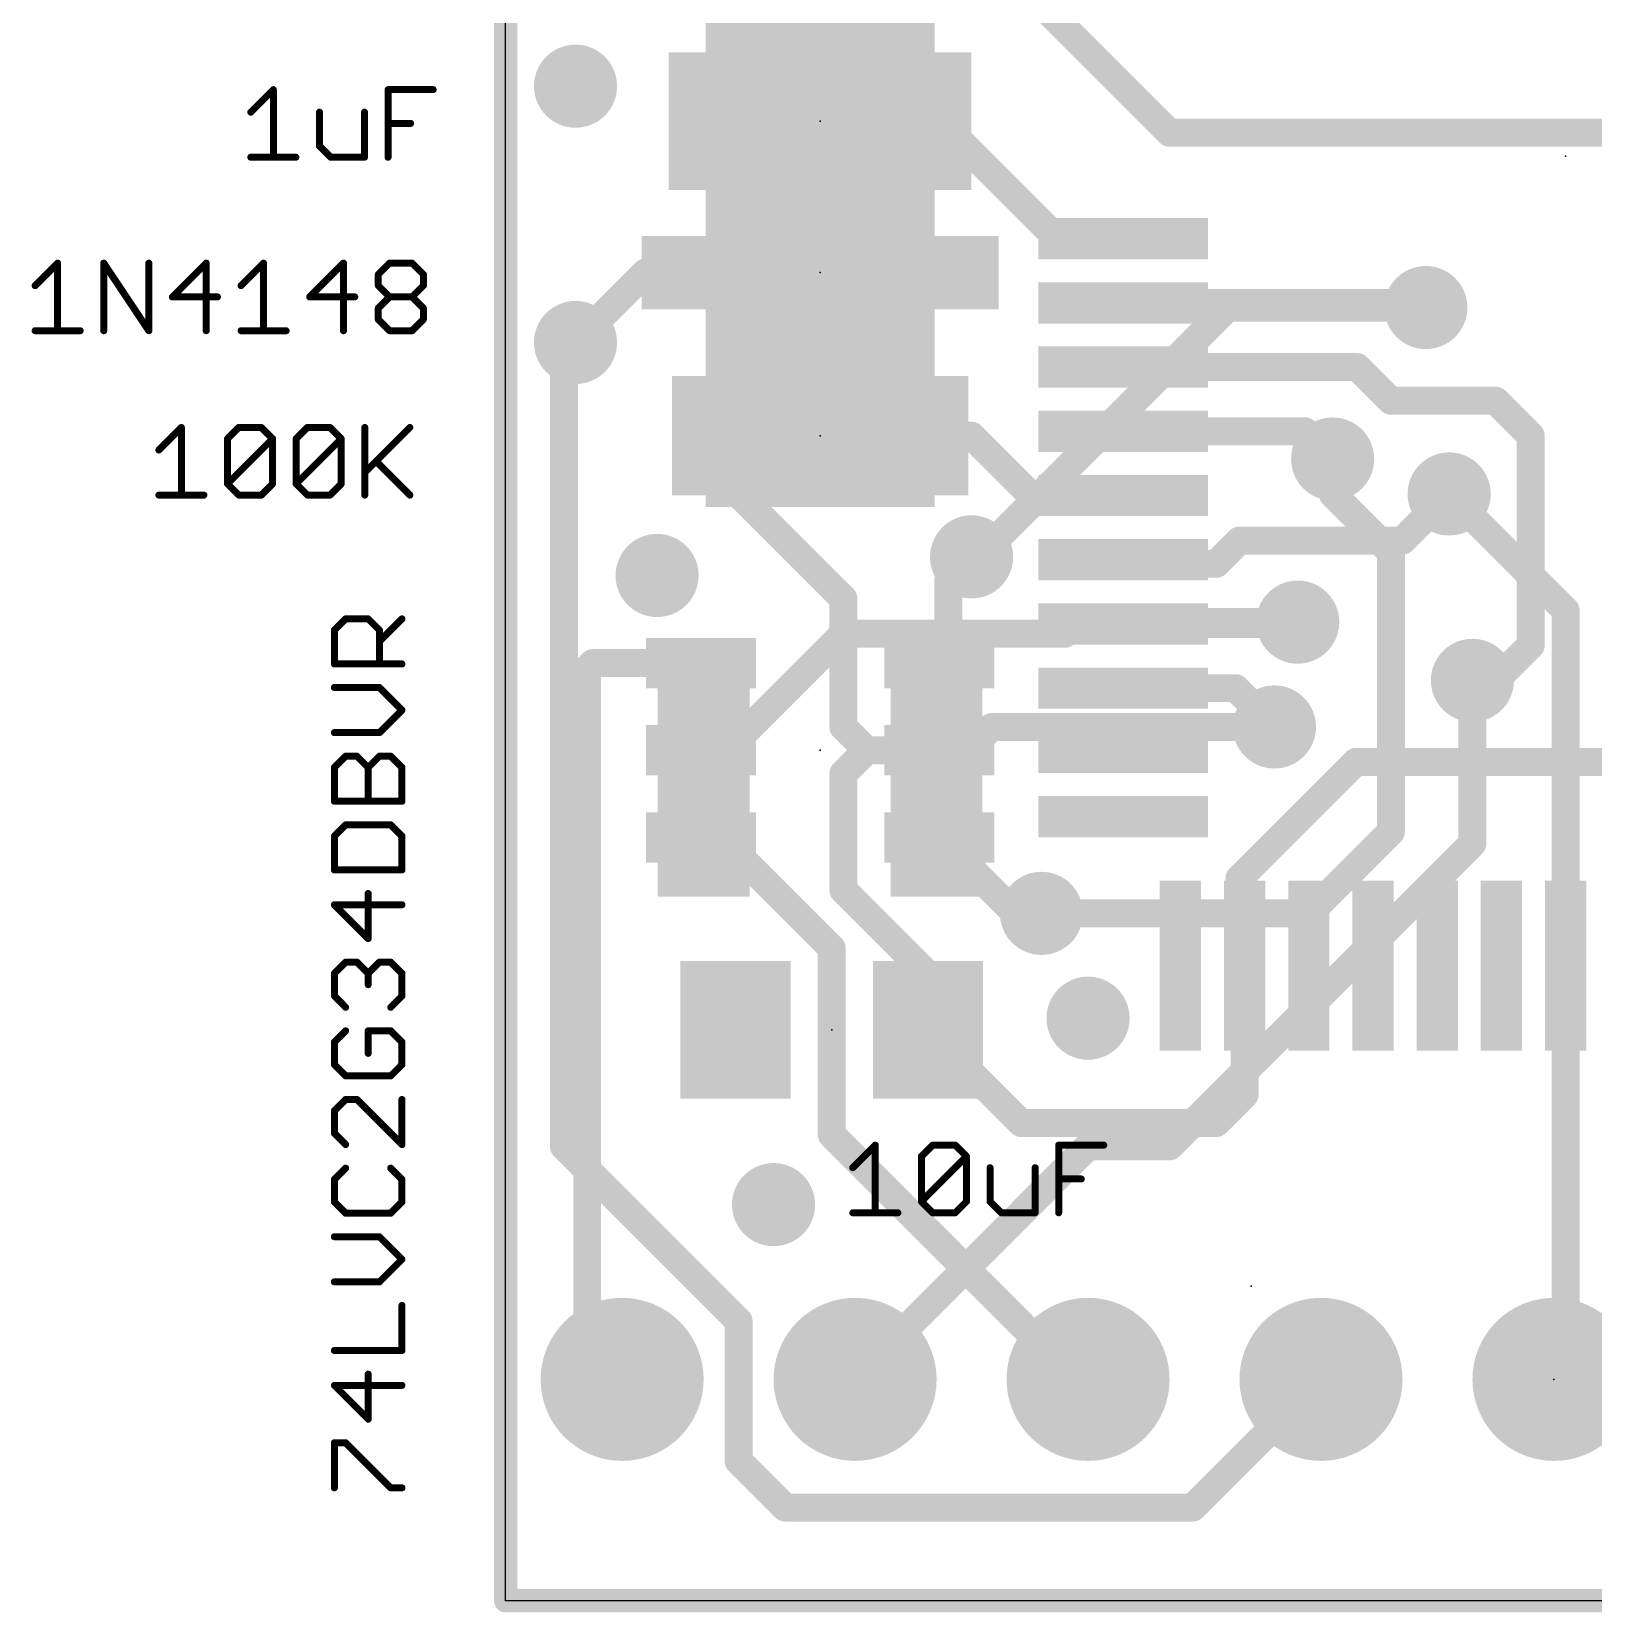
# Model space of a CAD drawing. Extents: x -5.2 to 30.9, y -0.1 to 28.6.
# Drawn here: x -5.17 to 11.86, y -0.13 to 17.1 of the extents above; entities that cross this region are included whole.
import ezdxf

# ---------------------------------------------------------------- set-up
doc = ezdxf.new("R2010")
doc.units = 0
for name, color, linetype in [('1', 12, 'CONTINUOUS'), ('16', 132, 'CONTINUOUS'), ('17', 110, 'CONTINUOUS'), ('18', 110, 'CONTINUOUS'), ('20', 53, 'CONTINUOUS'), ('23', 53, 'CONTINUOUS'), ('27', 253, 'CONTINUOUS')]:
    doc.layers.add(name, color=color, linetype=linetype)

# ---------------------------------------------------------------- blocks, each defined once
blk = doc.blocks.new('RECT')
blk.add_solid([(-0.5, -0.5), (0.5, -0.5), (-0.5, 0.5), (0.5, 0.5)])
blk = doc.blocks.new('ROUNDP')
at = {"const_width": 0.5}
blk.add_lwpolyline([(0, -0.25, 1), (0, 0.25, 1), (0, -0.25)], format="xyb", dxfattribs=at)
blk = doc.blocks.new('ROUNDV')
at = {"const_width": 0.5}
blk.add_lwpolyline([(0, -0.25, 1), (0, 0.25, 1), (0, -0.25)], format="xyb", dxfattribs=at)

msp = doc.modelspace()

# ---------------------------------------------------------------- linework, layer by layer
at = {"layer": '1'}
for points, const_width in [([(0, 0), (0, 20.32)], 0.254), ([(7.239, 16.002), (5.842, 17.399)], 0.3048), ([(3.429, 15.079), (4.479, 16.129)], 0.3048), ([(4.479, 16.129), (4.733, 16.129)], 0.3048), ([(4.733, 16.129), (6.014, 14.848)], 0.3048), ([(12.954, 16.002), (7.239, 16.002)], 0.3048), ([(3.429, 13.716), (3.429, 15.079)], 0.3048), ([(6.014, 14.848), (6.732, 14.848)], 0.3048), ([(0.762, 13.716), (1.524, 14.478)], 0.3048), ([(1.524, 14.478), (2.159, 14.478)], 0.3048), ([(4.699, 14.478), (4.445, 14.224)], 0.3048), ([(4.445, 14.224), (4.445, 12.7)], 0.3048), ([(9.855, 14.148), (6.732, 14.148)], 0.3048), ([(9.855, 14.148), (9.906, 14.097)], 0.3048), ([(9.906, 14.097), (10.033, 14.097)], 0.3048), ([(2.413, 12.7), (3.429, 13.716)], 0.3048), ([(6.732, 13.448), (9.285, 13.448)], 0.3048), ([(9.285, 13.448), (9.652, 13.081)], 0.3048), ([(9.652, 13.081), (10.795, 13.081)], 0.3048), ([(10.795, 13.081), (11.176, 12.7)], 0.3048), ([(2.413, 12.7), (2.413, 12.192)], 0.3048), ([(4.445, 12.7), (5.08, 12.7)], 0.3048), ([(5.08, 12.7), (5.715, 12.065)], 0.3048), ([(6.732, 12.748), (8.715, 12.748)], 0.3048), ([(8.715, 12.748), (9.017, 12.446)], 0.3048), ([(11.176, 12.7), (11.176, 10.414)], 0.3048), ([(2.413, 12.192), (3.683, 10.922)], 0.3048), ([(5.715, 12.065), (6.715, 12.065)], 0.3048), ([(6.715, 12.065), (6.732, 12.048)], 0.3048), ([(9.779, 11.557), (10.287, 12.065)], 0.3048), ([(10.287, 12.065), (10.541, 12.065)], 0.3048), ([(7.747, 11.303), (8.001, 11.557)], 0.3048), ([(8.001, 11.557), (9.779, 11.557)], 0.3048), ([(4.826, 11.1252), (5.08, 11.3792)], 0.3048), ([(6.777, 11.303), (6.732, 11.348)], 0.3048), ([(6.777, 11.303), (7.747, 11.303)], 0.3048), ([(4.826, 10.318), (4.826, 11.1252)], 0.3048), ([(3.683, 10.922), (3.683, 9.525)], 0.3048), ([(6.732, 10.648), (8.529, 10.648)], 0.3048), ([(8.529, 10.648), (8.549, 10.668)], 0.3048), ([(8.549, 10.668), (8.636, 10.668)], 0.3048), ([(11.176, 10.414), (10.795, 10.033)], 0.3048), ([(0.889, 10.16), (0.95, 10.221)], 0.3048), ([(0.95, 10.221), (2.129, 10.221)], 0.3048), ([(4.729, 10.221), (4.826, 10.318)], 0.3048), ([(0.889, 2.794), (0.889, 10.16)], 0.3048), ([(10.795, 10.033), (10.541, 10.033)], 0.3048), ([(7.959, 9.948), (6.732, 9.948)], 0.3048), ([(8.382, 9.525), (7.959, 9.948)], 0.3048), ([(3.683, 9.525), (3.937, 9.271)], 0.3048), ([(3.683, 9.017), (3.937, 9.271)], 0.3048), ([(3.937, 9.271), (4.729, 9.271)], 0.3048), ([(3.683, 7.747), (3.683, 9.017)], 0.3048), ([(9.271, 9.144), (8.001, 7.874)], 0.3048), ([(12.7, 9.144), (9.271, 9.144)], 0.3048), ([(2.129, 8.321), (2.347, 8.321)], 0.3048), ([(2.347, 8.321), (3.556, 7.112)], 0.3048), ([(5.557, 7.493), (4.729, 8.321)], 0.3048), ([(8.001, 7.874), (8.001, 6.979)], 0.3048), ([(3.683, 7.747), (4.606, 6.824)], 0.3048), ([(5.842, 7.493), (5.557, 7.493)], 0.3048), ([(3.556, 7.112), (3.556, 5.08)], 0.3048), ([(8.001, 6.979), (8.057, 6.923)], 0.3048), ([(8.057, 5.517), (8.057, 6.923)], 0.3048), ([(4.606, 6.824), (4.606, 6.223)], 0.3048), ([(5.622, 5.207), (4.606, 6.223)], 0.3048), ([(7.747, 5.207), (8.057, 5.517)], 0.3048), ([(5.622, 5.207), (7.747, 5.207)], 0.3048), ([(3.556, 5.08), (6.223, 2.413)], 0.3048), ([(1.27, 2.413), (0.889, 2.794)], 0.3048), ([(6.223, 2.413), (6.35, 2.413)], 0.3048), ([(22.86, 0), (0, 0)], 0.254)]:
    msp.add_lwpolyline(points, dxfattribs=dict(at, const_width=const_width))
for points, const_width in [([(4.479, 16.2052, 1), (4.479, 16.0528)], 0.1524), ([(4.5329, 16.0751, 1), (4.4251, 16.1829)], 0.1524), ([(4.7869, 16.1829, 1), (4.6791, 16.0751)], 0.1524), ([(4.733, 16.0528, 1), (4.733, 16.2052)], 0.1524), ([(7.239, 16.0782, 1), (7.239, 15.9258)], 0.1524), ([(7.1851, 15.9481, 1), (7.2929, 16.0559)], 0.1524), ([(3.5052, 15.079, 1), (3.3528, 15.079)], 0.1524), ([(3.3751, 15.1329, 1), (3.4829, 15.0251)], 0.1524), ([(6.014, 14.9242, 1), (6.014, 14.7718)], 0.1524), ([(6.732, 14.7718, 1), (6.732, 14.9242)], 0.1524), ([(5.9601, 14.7941, 1), (6.0679, 14.9019)], 0.1524), ([(1.524, 14.5542, 1), (1.524, 14.4018)], 0.1524), ([(1.5779, 14.4241, 1), (1.4701, 14.5319)], 0.1524), ([(2.159, 14.4018, 1), (2.159, 14.5542)], 0.1524), ([(4.7529, 14.4241, 1), (4.6451, 14.5319)], 0.1524), ([(4.5212, 14.224, 1), (4.3688, 14.224)], 0.1524), ([(4.3911, 14.2779, 1), (4.4989, 14.1701)], 0.1524), ([(6.732, 14.2242, 1), (6.732, 14.0718)], 0.1524), ([(9.9089, 14.2019, 1), (9.8011, 14.0941)], 0.1524), ([(9.906, 14.1732, 1), (9.906, 14.0208)], 0.1524), ([(9.8521, 14.0431, 1), (9.9599, 14.1509)], 0.1524), ([(9.855, 14.0718, 1), (9.855, 14.2242)], 0.1524), ([(10.033, 14.0208, 1), (10.033, 14.1732)], 0.1524), ([(0.7081, 13.7699, 1), (0.8159, 13.6621)], 0.1524), ([(3.3528, 13.716, 1), (3.5052, 13.716)], 0.1524), ([(3.4829, 13.6621, 1), (3.3751, 13.7699)], 0.1524), ([(6.732, 13.5242, 1), (6.732, 13.3718)], 0.1524), ([(9.3389, 13.5019, 1), (9.2311, 13.3941)], 0.1524), ([(9.285, 13.3718, 1), (9.285, 13.5242)], 0.1524), ([(9.652, 13.1572, 1), (9.652, 13.0048)], 0.1524), ([(9.5981, 13.0271, 1), (9.7059, 13.1349)], 0.1524), ([(10.8489, 13.1349, 1), (10.7411, 13.0271)], 0.1524), ([(10.795, 13.0048, 1), (10.795, 13.1572)], 0.1524), ([(2.4892, 12.7, 1), (2.3368, 12.7)], 0.1524), ([(2.3591, 12.7539, 1), (2.4669, 12.6461)], 0.1524), ([(4.445, 12.7762, 1), (4.445, 12.6238)], 0.1524), ([(4.3688, 12.7, 1), (4.5212, 12.7)], 0.1524), ([(5.1339, 12.7539, 1), (5.0261, 12.6461)], 0.1524), ([(5.08, 12.6238, 1), (5.08, 12.7762)], 0.1524), ([(6.732, 12.8242, 1), (6.732, 12.6718)], 0.1524), ([(8.7689, 12.8019, 1), (8.6611, 12.6941)], 0.1524), ([(8.715, 12.6718, 1), (8.715, 12.8242)], 0.1524), ([(11.2522, 12.7, 1), (11.0998, 12.7)], 0.1524), ([(11.1221, 12.6461, 1), (11.2299, 12.7539)], 0.1524), ([(8.9631, 12.3921, 1), (9.0709, 12.4999)], 0.1524), ([(2.4669, 12.2459, 1), (2.3591, 12.1381)], 0.1524), ([(2.3368, 12.192, 1), (2.4892, 12.192)], 0.1524), ([(5.715, 12.1412, 1), (5.715, 11.9888)], 0.1524), ([(5.6611, 12.0111, 1), (5.7689, 12.1189)], 0.1524), ([(6.7689, 12.1189, 1), (6.6611, 12.0111)], 0.1524), ([(6.6781, 11.9941, 1), (6.7859, 12.1019)], 0.1524), ([(6.715, 11.9888, 1), (6.715, 12.1412)], 0.1524), ([(10.287, 12.1412, 1), (10.287, 11.9888)], 0.1524), ([(10.3409, 12.0111, 1), (10.2331, 12.1189)], 0.1524), ([(10.541, 11.9888, 1), (10.541, 12.1412)], 0.1524), ([(8.001, 11.6332, 1), (8.001, 11.4808)], 0.1524), ([(8.0549, 11.5031, 1), (7.9471, 11.6109)], 0.1524), ([(9.7251, 11.6109, 1), (9.8329, 11.5031)], 0.1524), ([(9.779, 11.4808, 1), (9.779, 11.6332)], 0.1524), ([(5.1339, 11.3253, 1), (5.0261, 11.4331)], 0.1524), ([(6.7859, 11.4019, 1), (6.6781, 11.2941)], 0.1524), ([(6.777, 11.3792, 1), (6.777, 11.2268)], 0.1524), ([(6.7231, 11.2491, 1), (6.8309, 11.3569)], 0.1524), ([(7.6931, 11.3569, 1), (7.8009, 11.2491)], 0.1524), ([(7.747, 11.2268, 1), (7.747, 11.3792)], 0.1524), ([(4.9022, 11.1252, 1), (4.7498, 11.1252)], 0.1524), ([(4.7721, 11.1791, 1), (4.8799, 11.0713)], 0.1524), ([(3.7592, 10.922, 1), (3.6068, 10.922)], 0.1524), ([(3.6291, 10.8681, 1), (3.7369, 10.9759)], 0.1524), ([(6.732, 10.7242, 1), (6.732, 10.5718)], 0.1524), ([(8.4751, 10.7019, 1), (8.5829, 10.5941)], 0.1524), ([(8.549, 10.7442, 1), (8.549, 10.5918)], 0.1524), ([(8.6029, 10.6141, 1), (8.4951, 10.7219)], 0.1524), ([(8.529, 10.5718, 1), (8.529, 10.7242)], 0.1524), ([(8.636, 10.5918, 1), (8.636, 10.7442)], 0.1524), ([(11.2299, 10.3601, 1), (11.1221, 10.4679)], 0.1524), ([(0.95, 10.2972, 1), (0.95, 10.1448)], 0.1524), ([(1.0039, 10.1671, 1), (0.8961, 10.2749)], 0.1524), ([(2.129, 10.1448, 1), (2.129, 10.2972)], 0.1524), ([(4.6751, 10.2749, 1), (4.7829, 10.1671)], 0.1524), ([(4.7498, 10.318, 1), (4.9022, 10.318)], 0.1524), ([(4.8799, 10.2641, 1), (4.7721, 10.3719)], 0.1524), ([(11.0998, 10.414, 1), (11.2522, 10.414)], 0.1524), ([(0.9652, 10.16, 1), (0.8128, 10.16)], 0.1524), ([(0.8351, 10.2139, 1), (0.9429, 10.1061)], 0.1524), ([(10.541, 10.1092, 1), (10.541, 9.9568)], 0.1524), ([(10.795, 9.9568, 1), (10.795, 10.1092)], 0.1524), ([(6.732, 10.0242, 1), (6.732, 9.8718)], 0.1524), ([(8.0129, 10.0019, 1), (7.9051, 9.8941)], 0.1524), ([(7.959, 9.8718, 1), (7.959, 10.0242)], 0.1524), ([(10.7411, 10.0869, 1), (10.8489, 9.9791)], 0.1524), ([(3.7369, 9.5789, 1), (3.6291, 9.4711)], 0.1524), ([(8.3281, 9.4711, 1), (8.4359, 9.5789)], 0.1524), ([(3.6068, 9.525, 1), (3.7592, 9.525)], 0.1524), ([(3.937, 9.3472, 1), (3.937, 9.1948)], 0.1524), ([(3.9909, 9.2171, 1), (3.8831, 9.3249)], 0.1524), ([(3.8831, 9.2171, 1), (3.9909, 9.3249)], 0.1524), ([(4.729, 9.1948, 1), (4.729, 9.3472)], 0.1524), ([(3.7592, 9.017, 1), (3.6068, 9.017)], 0.1524), ([(3.6291, 9.0709, 1), (3.7369, 8.9631)], 0.1524), ([(9.271, 9.2202, 1), (9.271, 9.0678)], 0.1524), ([(9.3249, 9.0901, 1), (9.2171, 9.1979)], 0.1524), ([(2.129, 8.3972, 1), (2.129, 8.2448)], 0.1524), ([(2.4009, 8.3749, 1), (2.2931, 8.2671)], 0.1524), ([(2.347, 8.2448, 1), (2.347, 8.3972)], 0.1524), ([(4.7829, 8.3749, 1), (4.6751, 8.2671)], 0.1524), ([(8.0772, 7.874, 1), (7.9248, 7.874)], 0.1524), ([(7.9471, 7.9279, 1), (8.0549, 7.8201)], 0.1524), ([(3.7369, 7.8009, 1), (3.6291, 7.6931)], 0.1524), ([(3.6068, 7.747, 1), (3.7592, 7.747)], 0.1524), ([(5.557, 7.5692, 1), (5.557, 7.4168)], 0.1524), ([(5.5031, 7.4391, 1), (5.6109, 7.5469)], 0.1524), ([(5.842, 7.4168, 1), (5.842, 7.5692)], 0.1524), ([(3.6322, 7.112, 1), (3.4798, 7.112)], 0.1524), ([(3.5021, 7.0581, 1), (3.6099, 7.1659)], 0.1524), ([(8.0549, 7.0329, 1), (7.9471, 6.9251)], 0.1524), ([(8.1332, 6.923, 1), (7.9808, 6.923)], 0.1524), ([(4.6822, 6.824, 1), (4.5298, 6.824)], 0.1524), ([(4.5521, 6.7701, 1), (4.6599, 6.8779)], 0.1524), ([(7.9248, 6.979, 1), (8.0772, 6.979)], 0.1524), ([(8.0031, 6.8691, 1), (8.1109, 6.9769)], 0.1524), ([(4.6599, 6.2769, 1), (4.5521, 6.1691)], 0.1524), ([(4.5298, 6.223, 1), (4.6822, 6.223)], 0.1524), ([(7.9808, 5.517, 1), (8.1332, 5.517)], 0.1524), ([(8.1109, 5.4631, 1), (8.0031, 5.5709)], 0.1524), ([(5.622, 5.2832, 1), (5.622, 5.1308)], 0.1524), ([(7.747, 5.1308, 1), (7.747, 5.2832)], 0.1524), ([(3.6099, 5.1339, 1), (3.5021, 5.0261)], 0.1524), ([(5.5681, 5.1531, 1), (5.6759, 5.2609)], 0.1524), ([(7.6931, 5.2609, 1), (7.8009, 5.1531)], 0.1524), ([(3.4798, 5.08, 1), (3.6322, 5.08)], 0.1524), ([(0.9429, 2.8479, 1), (0.8351, 2.7401)], 0.1524), ([(0.8128, 2.794, 1), (0.9652, 2.794)], 0.1524), ([(1.2161, 2.3591, 1), (1.3239, 2.4669)], 0.1524), ([(6.223, 2.4892, 1), (6.223, 2.3368)], 0.1524), ([(6.1691, 2.3591, 1), (6.2769, 2.4669)], 0.1524), ([(6.35, 2.3368, 1), (6.35, 2.4892)], 0.1524), ([(0, 0.0635, 1), (0, -0.0635)], 0.127), ([(-0.0635, 0, 1), (0.0635, 0)], 0.127)]:
    msp.add_lwpolyline(points, format="xyb", dxfattribs=dict(at, const_width=const_width))
at = {"layer": '16'}
for points, const_width in [([(0, 0), (0, 20.32)], 0.254), ([(7.874, 14.097), (5.1562, 11.3792)], 0.3048), ([(7.874, 14.097), (10.033, 14.097)], 0.3048), ([(0.635, 13.589), (0.762, 13.716)], 0.3048), ([(0.635, 4.953), (0.635, 13.589)], 0.3048), ([(9.017, 12.446), (9.017, 12.065)], 0.3048), ([(9.017, 12.065), (9.652, 11.43)], 0.3048), ([(11.557, 10.795), (10.287, 12.065)], 0.3048), ([(9.652, 11.43), (9.652, 8.382)], 0.3048), ([(5.1562, 11.3792), (5.08, 11.3792)], 0.3048), ([(11.557, 10.795), (11.557, 2.413)], 0.3048), ([(3.683, 10.541), (2.159, 9.017)], 0.3048), ([(6.096, 10.541), (3.683, 10.541)], 0.3048), ([(6.223, 10.668), (6.096, 10.541)], 0.3048), ([(8.636, 10.668), (6.223, 10.668)], 0.3048), ([(10.541, 10.033), (10.541, 8.255)], 0.3048), ([(5.3, 9.525), (4.699, 8.924)], 0.3048), ([(5.3, 9.525), (8.382, 9.525)], 0.3048), ([(2.159, 9.017), (2.159, 8.924)], 0.3048), ([(9.652, 8.382), (8.763, 7.493)], 0.3048), ([(7.239, 4.953), (10.541, 8.255)], 0.3048), ([(8.763, 7.493), (5.842, 7.493)], 0.3048), ([(0.635, 4.953), (2.54, 3.048)], 0.3048), ([(6.35, 4.953), (3.81, 2.413)], 0.3048), ([(7.239, 4.953), (6.35, 4.953)], 0.3048), ([(2.54, 3.048), (2.54, 1.524)], 0.3048), ([(7.493, 1.016), (8.89, 2.413)], 0.3048), ([(11.557, 2.413), (11.43, 2.413)], 0.3048), ([(2.54, 1.524), (3.048, 1.016)], 0.3048), ([(3.048, 1.016), (7.493, 1.016)], 0.3048), ([(22.86, 0), (0, 0)], 0.254)]:
    msp.add_lwpolyline(points, dxfattribs=dict(at, const_width=const_width))
for points, const_width in [([(7.874, 14.1732, 1), (7.874, 14.0208)], 0.1524), ([(7.9279, 14.0431, 1), (7.8201, 14.1509)], 0.1524), ([(10.033, 14.0208, 1), (10.033, 14.1732)], 0.1524), ([(0.8159, 13.6621, 1), (0.7081, 13.7699)], 0.1524), ([(0.7112, 13.589, 1), (0.5588, 13.589)], 0.1524), ([(0.5811, 13.6429, 1), (0.6889, 13.5351)], 0.1524), ([(9.0932, 12.446, 1), (8.9408, 12.446)], 0.1524), ([(9.0709, 12.1189, 1), (8.9631, 12.0111)], 0.1524), ([(8.9408, 12.065, 1), (9.0932, 12.065)], 0.1524), ([(10.3409, 12.1189, 1), (10.2331, 12.0111)], 0.1524), ([(9.7282, 11.43, 1), (9.5758, 11.43)], 0.1524), ([(9.5981, 11.3761, 1), (9.7059, 11.4839)], 0.1524), ([(5.08, 11.4554, 1), (5.08, 11.303)], 0.1524), ([(5.1023, 11.4331, 1), (5.2101, 11.3253)], 0.1524), ([(5.1562, 11.303, 1), (5.1562, 11.4554)], 0.1524), ([(11.6332, 10.795, 1), (11.4808, 10.795)], 0.1524), ([(11.5031, 10.7411, 1), (11.6109, 10.8489)], 0.1524), ([(3.683, 10.6172, 1), (3.683, 10.4648)], 0.1524), ([(3.7369, 10.4871, 1), (3.6291, 10.5949)], 0.1524), ([(6.096, 10.4648, 1), (6.096, 10.6172)], 0.1524), ([(6.223, 10.7442, 1), (6.223, 10.5918)], 0.1524), ([(6.2769, 10.6141, 1), (6.1691, 10.7219)], 0.1524), ([(8.636, 10.5918, 1), (8.636, 10.7442)], 0.1524), ([(6.0421, 10.5949, 1), (6.1499, 10.4871)], 0.1524), ([(10.6172, 10.033, 1), (10.4648, 10.033)], 0.1524), ([(5.3, 9.6012, 1), (5.3, 9.4488)], 0.1524), ([(5.3539, 9.4711, 1), (5.2461, 9.5789)], 0.1524), ([(8.382, 9.4488, 1), (8.382, 9.6012)], 0.1524), ([(2.2352, 9.017, 1), (2.0828, 9.017)], 0.1524), ([(2.1051, 9.0709, 1), (2.2129, 8.9631)], 0.1524), ([(2.0828, 8.924, 1), (2.2352, 8.924)], 0.1524), ([(4.6451, 8.9779, 1), (4.7529, 8.8701)], 0.1524), ([(9.5758, 8.382, 1), (9.7282, 8.382)], 0.1524), ([(9.7059, 8.3281, 1), (9.5981, 8.4359)], 0.1524), ([(10.4648, 8.255, 1), (10.6172, 8.255)], 0.1524), ([(10.5949, 8.2011, 1), (10.4871, 8.3089)], 0.1524), ([(5.842, 7.5692, 1), (5.842, 7.4168)], 0.1524), ([(8.7091, 7.5469, 1), (8.8169, 7.4391)], 0.1524), ([(8.763, 7.4168, 1), (8.763, 7.5692)], 0.1524), ([(0.6889, 5.0069, 1), (0.5811, 4.8991)], 0.1524), ([(0.5588, 4.953, 1), (0.7112, 4.953)], 0.1524), ([(6.35, 5.0292, 1), (6.35, 4.8768)], 0.1524), ([(6.4039, 4.8991, 1), (6.2961, 5.0069)], 0.1524), ([(7.1851, 5.0069, 1), (7.2929, 4.8991)], 0.1524), ([(7.239, 4.8768, 1), (7.239, 5.0292)], 0.1524), ([(2.6162, 3.048, 1), (2.4638, 3.048)], 0.1524), ([(2.4861, 2.9941, 1), (2.5939, 3.1019)], 0.1524), ([(3.7561, 2.4669, 1), (3.8639, 2.3591)], 0.1524), ([(8.9439, 2.3591, 1), (8.8361, 2.4669)], 0.1524), ([(11.43, 2.4892, 1), (11.43, 2.3368)], 0.1524), ([(11.4808, 2.413, 1), (11.6332, 2.413)], 0.1524), ([(11.557, 2.3368, 1), (11.557, 2.4892)], 0.1524), ([(2.5939, 1.5779, 1), (2.4861, 1.4701)], 0.1524), ([(2.4638, 1.524, 1), (2.6162, 1.524)], 0.1524), ([(3.048, 1.0922, 1), (3.048, 0.9398)], 0.1524), ([(2.9941, 0.9621, 1), (3.1019, 1.0699)], 0.1524), ([(7.4391, 1.0699, 1), (7.5469, 0.9621)], 0.1524), ([(7.493, 0.9398, 1), (7.493, 1.0922)], 0.1524), ([(0, 0.0635, 1), (0, -0.0635)], 0.127), ([(-0.0635, 0, 1), (0.0635, 0)], 0.127)]:
    msp.add_lwpolyline(points, format="xyb", dxfattribs=dict(at, const_width=const_width))
at = {"layer": '20'}
for p, q in [((0, 0), (0, 22.86)), ((22.86, 0), (0, 0))]:
    msp.add_line(p, q, dxfattribs=at)
at = {"layer": '23'}
for p in [(3.429, 16.129), (11.557, 15.748), (3.429, 14.478), (3.429, 12.7), (3.429, 9.271), (3.556, 6.223), (8.128, 3.429), (11.43, 2.413)]:
    msp.add_point(p, dxfattribs=at)
at = {"layer": '27', "const_width": 0.0762}
for points in [[(-2.7786, 16.2268), (-2.5329, 16.4725)], [(-2.5329, 16.4725), (-2.5329, 15.7353)], [(-1.2818, 15.7353), (-1.2818, 16.4725)], [(-1.2818, 16.4725), (-0.7903, 16.4725)], [(-2.0302, 16.2268), (-2.0302, 15.8582)], [(-1.5387, 15.7353), (-1.5387, 16.2268)], [(-1.2818, 16.1039), (-1.0361, 16.1039)], [(-2.0302, 15.8582), (-1.9074, 15.7353)], [(-2.7786, 15.7353), (-2.2872, 15.7353)], [(-1.9074, 15.7353), (-1.5387, 15.7353)], [(-5.1304, 14.3358), (-4.8847, 14.5815)], [(-4.8847, 14.5815), (-4.8847, 13.8443)], [(-4.382, 13.8443), (-4.382, 14.5815)], [(-4.382, 14.5815), (-3.8905, 13.8443)], [(-3.8905, 13.8443), (-3.8905, 14.5815)], [(-3.265, 14.5815), (-3.6336, 14.2129)], [(-3.265, 13.8443), (-3.265, 14.5815)], [(-2.8851, 14.3358), (-2.6394, 14.5815)], [(-2.6394, 14.5815), (-2.6394, 13.8443)], [(-1.7681, 14.5815), (-2.1367, 14.2129)], [(-1.7681, 13.8443), (-1.7681, 14.5815)], [(-1.3883, 14.4587), (-1.2654, 14.5815)], [(-1.3883, 14.3358), (-1.3883, 14.4587)], [(-1.2654, 14.5815), (-1.0197, 14.5815)], [(-1.0197, 14.5815), (-0.8968, 14.4587)], [(-0.8968, 14.4587), (-0.8968, 14.3358)], [(-1.2654, 14.2129), (-1.3883, 14.3358)], [(-0.8968, 14.3358), (-1.0197, 14.2129)], [(-3.6336, 14.2129), (-3.1421, 14.2129)], [(-2.1367, 14.2129), (-1.6452, 14.2129)], [(-1.3883, 14.09), (-1.2654, 14.2129)], [(-1.2654, 14.2129), (-1.0197, 14.2129)], [(-1.0197, 14.2129), (-0.8968, 14.09)], [(-1.3883, 13.9672), (-1.3883, 14.09)], [(-1.2654, 13.8443), (-1.3883, 13.9672)], [(-0.8968, 13.9672), (-1.0197, 13.8443)], [(-0.8968, 14.09), (-0.8968, 13.9672)], [(-5.1304, 13.8443), (-4.6389, 13.8443)], [(-2.8851, 13.8443), (-2.3937, 13.8443)], [(-1.0197, 13.8443), (-1.2654, 13.8443)], [(-3.7811, 12.5438), (-3.5353, 12.7895)], [(-3.5353, 12.7895), (-3.5353, 12.0523)], [(-3.0326, 12.6667), (-2.9098, 12.7895)], [(-2.9098, 12.7895), (-2.664, 12.7895)], [(-2.664, 12.7895), (-2.5412, 12.6667)], [(-2.2842, 12.6667), (-2.1614, 12.7895)], [(-2.1614, 12.7895), (-1.9156, 12.7895)], [(-1.9156, 12.7895), (-1.7927, 12.6667)], [(-1.5358, 12.7895), (-1.5358, 12.0523)], [(-1.5358, 12.298), (-1.0443, 12.7895)], [(-3.0326, 12.1752), (-3.0326, 12.6667)], [(-3.0326, 12.1752), (-2.5412, 12.6667)], [(-2.5412, 12.6667), (-2.5412, 12.1752)], [(-2.2842, 12.1752), (-2.2842, 12.6667)], [(-2.2842, 12.1752), (-1.7927, 12.6667)], [(-1.7927, 12.6667), (-1.7927, 12.1752)], [(-1.4129, 12.4209), (-1.0443, 12.0523)], [(-3.7811, 12.0523), (-3.2896, 12.0523)], [(-2.9098, 12.0523), (-3.0326, 12.1752)], [(-2.664, 12.0523), (-2.9098, 12.0523)], [(-2.5412, 12.1752), (-2.664, 12.0523)], [(-2.1614, 12.0523), (-2.2842, 12.1752)], [(-1.9156, 12.0523), (-2.1614, 12.0523)], [(-1.7927, 12.1752), (-1.9156, 12.0523)], [(-1.8675, 10.5803), (-1.7447, 10.7032)], [(-1.7447, 10.7032), (-1.4989, 10.7032)], [(-1.4989, 10.7032), (-1.376, 10.5803)], [(-1.376, 10.4574), (-1.1303, 10.7032)], [(-1.8675, 10.2117), (-1.8675, 10.5803)], [(-1.376, 10.5803), (-1.376, 10.2117)], [(-1.1303, 10.2117), (-1.8675, 10.2117)], [(-1.376, 9.9548), (-1.8675, 9.9548)], [(-1.1303, 9.709), (-1.376, 9.9548)], [(-1.376, 9.4633), (-1.1303, 9.709)], [(-1.8675, 9.4633), (-1.376, 9.4633)], [(-1.8675, 9.0835), (-1.7447, 9.2063)], [(-1.7447, 9.2063), (-1.6218, 9.2063)], [(-1.6218, 9.2063), (-1.4989, 9.0835)], [(-1.4989, 9.0835), (-1.376, 9.2063)], [(-1.376, 9.2063), (-1.2532, 9.2063)], [(-1.2532, 9.2063), (-1.1303, 9.0835)], [(-1.8675, 8.7149), (-1.8675, 9.0835)], [(-1.4989, 8.7149), (-1.4989, 9.0835)], [(-1.1303, 9.0835), (-1.1303, 8.7149)], [(-1.1303, 8.7149), (-1.8675, 8.7149)], [(-1.7447, 8.4579), (-1.8675, 8.3351)], [(-1.2532, 8.4579), (-1.7447, 8.4579)], [(-1.1303, 8.3351), (-1.2532, 8.4579)], [(-1.8675, 8.3351), (-1.8675, 7.9664)], [(-1.1303, 7.9664), (-1.1303, 8.3351)], [(-1.8675, 7.9664), (-1.1303, 7.9664)], [(-1.1303, 7.5866), (-1.8675, 7.5866)], [(-1.8675, 7.5866), (-1.4989, 7.218)], [(-1.4989, 7.218), (-1.4989, 7.7095)], [(-1.8675, 6.8382), (-1.7447, 6.9611)], [(-1.7447, 6.9611), (-1.6218, 6.9611)], [(-1.6218, 6.9611), (-1.4989, 6.8382)], [(-1.4989, 6.8382), (-1.376, 6.9611)], [(-1.376, 6.9611), (-1.2532, 6.9611)], [(-1.2532, 6.9611), (-1.1303, 6.8382)], [(-1.8675, 6.5925), (-1.8675, 6.8382)], [(-1.4989, 6.8382), (-1.4989, 6.7153)], [(-1.1303, 6.8382), (-1.1303, 6.5925)], [(-1.7447, 6.4696), (-1.8675, 6.5925)], [(-1.1303, 6.5925), (-1.2532, 6.4696)], [(-1.7447, 6.2127), (-1.8675, 6.0898)], [(-1.2532, 6.2127), (-1.4989, 6.2127)], [(-1.4989, 6.2127), (-1.4989, 5.9669)], [(-1.1303, 6.0898), (-1.2532, 6.2127)], [(-1.8675, 6.0898), (-1.8675, 5.8441)], [(-1.1303, 5.8441), (-1.1303, 6.0898)], [(-1.8675, 5.8441), (-1.7447, 5.7212)], [(-1.2532, 5.7212), (-1.1303, 5.8441)], [(-1.7447, 5.7212), (-1.2532, 5.7212)], [(-1.7447, 5.4643), (-1.8675, 5.3414)], [(-1.8675, 5.3414), (-1.8675, 5.0956)], [(-1.6218, 5.4643), (-1.7447, 5.4643)], [(-1.1303, 4.9728), (-1.6218, 5.4643)], [(-1.1303, 5.4643), (-1.1303, 4.9728)], [(-1.8675, 5.0956), (-1.7447, 4.9728)], [(3.7846, 4.7206), (4.0303, 4.9663)], [(4.0303, 4.9663), (4.0303, 4.2291)], [(4.533, 4.8435), (4.6559, 4.9663)], [(4.6559, 4.9663), (4.9016, 4.9663)], [(4.9016, 4.9663), (5.0245, 4.8435)], [(6.0298, 4.2291), (6.0298, 4.9663)], [(6.0298, 4.9663), (6.5213, 4.9663)], [(4.533, 4.352), (4.533, 4.8435)], [(4.533, 4.352), (5.0245, 4.8435)], [(5.0245, 4.8435), (5.0245, 4.352)], [(-1.7447, 4.7158), (-1.8675, 4.593)], [(-1.1303, 4.593), (-1.2532, 4.7158)], [(5.2814, 4.7206), (5.2814, 4.352)], [(5.7729, 4.2291), (5.7729, 4.7206)], [(-1.8675, 4.593), (-1.8675, 4.3472)], [(-1.1303, 4.3472), (-1.1303, 4.593)], [(6.0298, 4.5977), (6.2756, 4.5977)], [(-1.8675, 4.3472), (-1.7447, 4.2244)], [(-1.2532, 4.2244), (-1.1303, 4.3472)], [(4.6559, 4.2291), (4.533, 4.352)], [(5.0245, 4.352), (4.9016, 4.2291)], [(5.2814, 4.352), (5.4043, 4.2291)], [(-1.7447, 4.2244), (-1.2532, 4.2244)], [(3.7846, 4.2291), (4.2761, 4.2291)], [(4.9016, 4.2291), (4.6559, 4.2291)], [(5.4043, 4.2291), (5.7729, 4.2291)], [(-1.376, 3.9674), (-1.8675, 3.9674)], [(-1.1303, 3.7217), (-1.376, 3.9674)], [(-1.376, 3.4759), (-1.1303, 3.7217)], [(-1.8675, 3.4759), (-1.376, 3.4759)], [(-1.1303, 2.7275), (-1.1303, 3.219)], [(-1.8675, 2.7275), (-1.1303, 2.7275)], [(-1.4989, 1.9791), (-1.4989, 2.4706)], [(-1.1303, 2.3477), (-1.8675, 2.3477)], [(-1.8675, 2.3477), (-1.4989, 1.9791)], [(-1.8675, 1.2307), (-1.8675, 1.7222)], [(-1.8675, 1.7222), (-1.7447, 1.7222)], [(-1.7447, 1.7222), (-1.2532, 1.2307)], [(-1.2532, 1.2307), (-1.1303, 1.2307)]]:
    msp.add_lwpolyline(points, dxfattribs=at)
at = {"layer": '27', "const_width": 0.0381}
for points in [[(-2.5139, 16.4725, 1), (-2.552, 16.4725)], [(-2.5194, 16.4591, 1), (-2.5464, 16.486)], [(-1.2628, 16.4725, 1), (-1.3009, 16.4725)], [(-1.2818, 16.4916, 1), (-1.2818, 16.4535)], [(-0.7903, 16.4535, 1), (-0.7903, 16.4916)], [(-2.7921, 16.2403, 1), (-2.7652, 16.2133)], [(-2.0112, 16.2268, 1), (-2.0493, 16.2268)], [(-1.5197, 16.2268, 1), (-1.5578, 16.2268)], [(-1.2818, 16.123, 1), (-1.2818, 16.0849)], [(-1.0361, 16.0849, 1), (-1.0361, 16.123)], [(-2.0493, 15.8582, 1), (-2.0112, 15.8582)], [(-2.0168, 15.8716, 1), (-2.0437, 15.8447)], [(-2.7786, 15.7544, 1), (-2.7786, 15.7163)], [(-2.552, 15.7353, 1), (-2.5139, 15.7353)], [(-2.2872, 15.7163, 1), (-2.2872, 15.7544)], [(-1.9074, 15.7544, 1), (-1.9074, 15.7163)], [(-1.9208, 15.7218, 1), (-1.8939, 15.7488)], [(-1.5578, 15.7353, 1), (-1.5197, 15.7353)], [(-1.5387, 15.7163, 1), (-1.5387, 15.7544)], [(-1.3009, 15.7353, 1), (-1.2628, 15.7353)], [(-4.8656, 14.5815, 1), (-4.9037, 14.5815)], [(-4.8712, 14.5681, 1), (-4.8981, 14.595)], [(-4.3629, 14.5815, 1), (-4.401, 14.5815)], [(-4.3661, 14.5921, 1), (-4.3978, 14.571)], [(-3.8714, 14.5815, 1), (-3.9095, 14.5815)], [(-3.2459, 14.5815, 1), (-3.284, 14.5815)], [(-3.2515, 14.5681, 1), (-3.2784, 14.595)], [(-2.6204, 14.5815, 1), (-2.6585, 14.5815)], [(-2.6259, 14.5681, 1), (-2.6529, 14.595)], [(-1.7491, 14.5815, 1), (-1.7872, 14.5815)], [(-1.7546, 14.5681, 1), (-1.7816, 14.595)], [(-1.3693, 14.4587, 1), (-1.4074, 14.4587)], [(-1.4018, 14.4721, 1), (-1.3748, 14.4452)], [(-1.2654, 14.6006, 1), (-1.2654, 14.5625)], [(-1.252, 14.5681, 1), (-1.2789, 14.595)], [(-1.0062, 14.595, 1), (-1.0332, 14.5681)], [(-1.0197, 14.5625, 1), (-1.0197, 14.6006)], [(-0.8778, 14.4587, 1), (-0.9159, 14.4587)], [(-0.9103, 14.4452, 1), (-0.8834, 14.4721)], [(-5.1439, 14.3493, 1), (-5.1169, 14.3223)], [(-2.8986, 14.3493, 1), (-2.8717, 14.3223)], [(-1.3748, 14.3493, 1), (-1.4018, 14.3223)], [(-1.4074, 14.3358, 1), (-1.3693, 14.3358)], [(-0.9159, 14.3358, 1), (-0.8778, 14.3358)], [(-0.8834, 14.3223, 1), (-0.9103, 14.3493)], [(-3.6336, 14.232, 1), (-3.6336, 14.1939)], [(-3.647, 14.2264, 1), (-3.6201, 14.1994)], [(-3.1421, 14.1939, 1), (-3.1421, 14.232)], [(-2.1502, 14.2264, 1), (-2.1233, 14.1994)], [(-2.1367, 14.232, 1), (-2.1367, 14.1939)], [(-1.6452, 14.1939, 1), (-1.6452, 14.232)], [(-1.2654, 14.232, 1), (-1.2654, 14.1939)], [(-1.252, 14.1994, 1), (-1.2789, 14.2264)], [(-1.2789, 14.1994, 1), (-1.252, 14.2264)], [(-1.0062, 14.2264, 1), (-1.0332, 14.1994)], [(-1.0332, 14.2264, 1), (-1.0062, 14.1994)], [(-1.0197, 14.1939, 1), (-1.0197, 14.232)], [(-1.3693, 14.09, 1), (-1.4074, 14.09)], [(-1.4018, 14.1035, 1), (-1.3748, 14.0766)], [(-1.3748, 13.9806, 1), (-1.4018, 13.9537)], [(-1.4074, 13.9672, 1), (-1.3693, 13.9672)], [(-0.8778, 14.09, 1), (-0.9159, 14.09)], [(-0.9159, 13.9672, 1), (-0.8778, 13.9672)], [(-0.9103, 14.0766, 1), (-0.8834, 14.1035)], [(-0.8834, 13.9537, 1), (-0.9103, 13.9806)], [(-5.1304, 13.8634, 1), (-5.1304, 13.8253)], [(-4.9037, 13.8443, 1), (-4.8656, 13.8443)], [(-4.6389, 13.8253, 1), (-4.6389, 13.8634)], [(-4.401, 13.8443, 1), (-4.3629, 13.8443)], [(-3.9095, 13.8443, 1), (-3.8714, 13.8443)], [(-3.9063, 13.8337, 1), (-3.8746, 13.8549)], [(-3.284, 13.8443, 1), (-3.2459, 13.8443)], [(-2.8851, 13.8634, 1), (-2.8851, 13.8253)], [(-2.6585, 13.8443, 1), (-2.6204, 13.8443)], [(-2.3937, 13.8253, 1), (-2.3937, 13.8634)], [(-1.7872, 13.8443, 1), (-1.7491, 13.8443)], [(-1.2654, 13.8634, 1), (-1.2654, 13.8253)], [(-1.2789, 13.8308, 1), (-1.252, 13.8578)], [(-1.0332, 13.8578, 1), (-1.0062, 13.8308)], [(-1.0197, 13.8253, 1), (-1.0197, 13.8634)], [(-3.5163, 12.7895, 1), (-3.5544, 12.7895)], [(-3.5219, 12.7761, 1), (-3.5488, 12.803)], [(-2.9098, 12.8086, 1), (-2.9098, 12.7705)], [(-2.8963, 12.7761, 1), (-2.9232, 12.803)], [(-2.6506, 12.803, 1), (-2.6775, 12.7761)], [(-2.664, 12.7705, 1), (-2.664, 12.8086)], [(-2.1614, 12.8086, 1), (-2.1614, 12.7705)], [(-2.1479, 12.7761, 1), (-2.1748, 12.803)], [(-1.9021, 12.803, 1), (-1.9291, 12.7761)], [(-1.9156, 12.7705, 1), (-1.9156, 12.8086)], [(-1.5168, 12.7895, 1), (-1.5549, 12.7895)], [(-1.0309, 12.7761, 1), (-1.0578, 12.803)], [(-3.0136, 12.6667, 1), (-3.0517, 12.6667)], [(-3.0461, 12.6801, 1), (-3.0192, 12.6532)], [(-2.5221, 12.6667, 1), (-2.5602, 12.6667)], [(-2.5277, 12.6532, 1), (-2.5546, 12.6801)], [(-2.5546, 12.6532, 1), (-2.5277, 12.6801)], [(-2.2652, 12.6667, 1), (-2.3033, 12.6667)], [(-2.2977, 12.6801, 1), (-2.2708, 12.6532)], [(-1.7737, 12.6667, 1), (-1.8118, 12.6667)], [(-1.7793, 12.6532, 1), (-1.8062, 12.6801)], [(-1.8062, 12.6532, 1), (-1.7793, 12.6801)], [(-3.7945, 12.5573, 1), (-3.7676, 12.5303)], [(-1.3995, 12.4344, 1), (-1.4264, 12.4074)], [(-1.5493, 12.3115, 1), (-1.5223, 12.2846)], [(-3.7811, 12.0714, 1), (-3.7811, 12.0333)], [(-3.5544, 12.0523, 1), (-3.5163, 12.0523)], [(-3.2896, 12.0333, 1), (-3.2896, 12.0714)], [(-3.0192, 12.1886, 1), (-3.0461, 12.1617)], [(-3.0461, 12.1886, 1), (-3.0192, 12.1617)], [(-3.0517, 12.1752, 1), (-3.0136, 12.1752)], [(-2.9098, 12.0714, 1), (-2.9098, 12.0333)], [(-2.9232, 12.0388, 1), (-2.8963, 12.0658)], [(-2.6775, 12.0658, 1), (-2.6506, 12.0388)], [(-2.664, 12.0333, 1), (-2.664, 12.0714)], [(-2.5602, 12.1752, 1), (-2.5221, 12.1752)], [(-2.5277, 12.1617, 1), (-2.5546, 12.1886)], [(-2.3033, 12.1752, 1), (-2.2652, 12.1752)], [(-2.2708, 12.1886, 1), (-2.2977, 12.1617)], [(-2.2977, 12.1886, 1), (-2.2708, 12.1617)], [(-2.1614, 12.0714, 1), (-2.1614, 12.0333)], [(-2.1748, 12.0388, 1), (-2.1479, 12.0658)], [(-1.9291, 12.0658, 1), (-1.9021, 12.0388)], [(-1.9156, 12.0333, 1), (-1.9156, 12.0714)], [(-1.8118, 12.1752, 1), (-1.7737, 12.1752)], [(-1.7793, 12.1617, 1), (-1.8062, 12.1886)], [(-1.5549, 12.0523, 1), (-1.5168, 12.0523)], [(-1.0578, 12.0388, 1), (-1.0309, 12.0658)], [(-1.7447, 10.7222, 1), (-1.7447, 10.6841)], [(-1.7312, 10.6897, 1), (-1.7581, 10.7166)], [(-1.4854, 10.7166, 1), (-1.5124, 10.6897)], [(-1.4989, 10.6841, 1), (-1.4989, 10.7222)], [(-1.1168, 10.6897, 1), (-1.1438, 10.7166)], [(-1.8485, 10.5803, 1), (-1.8866, 10.5803)], [(-1.881, 10.5938, 1), (-1.8541, 10.5668)], [(-1.357, 10.5803, 1), (-1.3951, 10.5803)], [(-1.3895, 10.5668, 1), (-1.3626, 10.5938)], [(-1.3895, 10.4709, 1), (-1.3626, 10.444)], [(-1.8866, 10.2117, 1), (-1.8485, 10.2117)], [(-1.8675, 10.2307, 1), (-1.8675, 10.1926)], [(-1.3951, 10.2117, 1), (-1.357, 10.2117)], [(-1.1303, 10.1926, 1), (-1.1303, 10.2307)], [(-1.8675, 9.9738, 1), (-1.8675, 9.9357)], [(-1.3626, 9.9682, 1), (-1.3895, 9.9413)], [(-1.376, 9.9357, 1), (-1.376, 9.9738)], [(-1.1168, 9.6955, 1), (-1.1438, 9.7225)], [(-1.1438, 9.6955, 1), (-1.1168, 9.7225)], [(-1.8675, 9.4823, 1), (-1.8675, 9.4442)], [(-1.3895, 9.4767, 1), (-1.3626, 9.4498)], [(-1.376, 9.4442, 1), (-1.376, 9.4823)], [(-1.7447, 9.2254, 1), (-1.7447, 9.1873)], [(-1.7312, 9.1929, 1), (-1.7581, 9.2198)], [(-1.6083, 9.2198, 1), (-1.6353, 9.1929)], [(-1.6218, 9.1873, 1), (-1.6218, 9.2254)], [(-1.376, 9.2254, 1), (-1.376, 9.1873)], [(-1.3626, 9.1929, 1), (-1.3895, 9.2198)], [(-1.2397, 9.2198, 1), (-1.2666, 9.1929)], [(-1.2532, 9.1873, 1), (-1.2532, 9.2254)], [(-1.8485, 9.0835, 1), (-1.8866, 9.0835)], [(-1.881, 9.0969, 1), (-1.8541, 9.07)], [(-1.4799, 9.0835, 1), (-1.518, 9.0835)], [(-1.5124, 9.0969, 1), (-1.4854, 9.07)], [(-1.5124, 9.07, 1), (-1.4854, 9.0969)], [(-1.1113, 9.0835, 1), (-1.1494, 9.0835)], [(-1.1438, 9.07, 1), (-1.1168, 9.0969)], [(-1.8866, 8.7149, 1), (-1.8485, 8.7149)], [(-1.8675, 8.7339, 1), (-1.8675, 8.6958)], [(-1.518, 8.7149, 1), (-1.4799, 8.7149)], [(-1.1494, 8.7149, 1), (-1.1113, 8.7149)], [(-1.1303, 8.6958, 1), (-1.1303, 8.7339)], [(-1.7447, 8.477, 1), (-1.7447, 8.4389)], [(-1.7312, 8.4445, 1), (-1.7581, 8.4714)], [(-1.2397, 8.4714, 1), (-1.2666, 8.4445)], [(-1.2532, 8.4389, 1), (-1.2532, 8.477)], [(-1.8485, 8.3351, 1), (-1.8866, 8.3351)], [(-1.881, 8.3485, 1), (-1.8541, 8.3216)], [(-1.1113, 8.3351, 1), (-1.1494, 8.3351)], [(-1.1438, 8.3216, 1), (-1.1168, 8.3485)], [(-1.8866, 7.9664, 1), (-1.8485, 7.9664)], [(-1.8675, 7.9855, 1), (-1.8675, 7.9474)], [(-1.1494, 7.9664, 1), (-1.1113, 7.9664)], [(-1.1303, 7.9474, 1), (-1.1303, 7.9855)], [(-1.8675, 7.6057, 1), (-1.8675, 7.5676)], [(-1.8541, 7.6001, 1), (-1.881, 7.5732)], [(-1.4799, 7.7095, 1), (-1.518, 7.7095)], [(-1.1303, 7.5676, 1), (-1.1303, 7.6057)], [(-1.5124, 7.2046, 1), (-1.4854, 7.2315)], [(-1.518, 7.218, 1), (-1.4799, 7.218)], [(-1.7447, 6.9801, 1), (-1.7447, 6.942)], [(-1.7312, 6.9476, 1), (-1.7581, 6.9746)], [(-1.6083, 6.9746, 1), (-1.6353, 6.9476)], [(-1.6218, 6.942, 1), (-1.6218, 6.9801)], [(-1.376, 6.9801, 1), (-1.376, 6.942)], [(-1.3626, 6.9476, 1), (-1.3895, 6.9746)], [(-1.2397, 6.9746, 1), (-1.2666, 6.9476)], [(-1.2532, 6.942, 1), (-1.2532, 6.9801)], [(-1.8485, 6.8382, 1), (-1.8866, 6.8382)], [(-1.881, 6.8517, 1), (-1.8541, 6.8247)], [(-1.4799, 6.8382, 1), (-1.518, 6.8382)], [(-1.518, 6.7153, 1), (-1.4799, 6.7153)], [(-1.5124, 6.8517, 1), (-1.4854, 6.8247)], [(-1.5124, 6.8247, 1), (-1.4854, 6.8517)], [(-1.1113, 6.8382, 1), (-1.1494, 6.8382)], [(-1.1438, 6.8247, 1), (-1.1168, 6.8517)], [(-1.8866, 6.5925, 1), (-1.8485, 6.5925)], [(-1.8541, 6.6059, 1), (-1.881, 6.579)], [(-1.1494, 6.5925, 1), (-1.1113, 6.5925)], [(-1.1168, 6.579, 1), (-1.1438, 6.6059)], [(-1.7581, 6.4561, 1), (-1.7312, 6.4831)], [(-1.2666, 6.4831, 1), (-1.2397, 6.4561)], [(-1.7312, 6.1992, 1), (-1.7581, 6.2261)], [(-1.4799, 6.2127, 1), (-1.518, 6.2127)], [(-1.4989, 6.2317, 1), (-1.4989, 6.1936)], [(-1.2397, 6.2261, 1), (-1.2666, 6.1992)], [(-1.2532, 6.1936, 1), (-1.2532, 6.2317)], [(-1.8485, 6.0898, 1), (-1.8866, 6.0898)], [(-1.881, 6.1033, 1), (-1.8541, 6.0763)], [(-1.1113, 6.0898, 1), (-1.1494, 6.0898)], [(-1.1438, 6.0763, 1), (-1.1168, 6.1033)], [(-1.8866, 5.8441, 1), (-1.8485, 5.8441)], [(-1.8541, 5.8575, 1), (-1.881, 5.8306)], [(-1.518, 5.9669, 1), (-1.4799, 5.9669)], [(-1.1494, 5.8441, 1), (-1.1113, 5.8441)], [(-1.1168, 5.8306, 1), (-1.1438, 5.8575)], [(-1.7447, 5.7402, 1), (-1.7447, 5.7021)], [(-1.7581, 5.7077, 1), (-1.7312, 5.7347)], [(-1.2666, 5.7347, 1), (-1.2397, 5.7077)], [(-1.2532, 5.7021, 1), (-1.2532, 5.7402)], [(-1.8485, 5.3414, 1), (-1.8866, 5.3414)], [(-1.881, 5.3549, 1), (-1.8541, 5.3279)], [(-1.7447, 5.4833, 1), (-1.7447, 5.4452)], [(-1.7312, 5.4508, 1), (-1.7581, 5.4777)], [(-1.6083, 5.4777, 1), (-1.6353, 5.4508)], [(-1.6218, 5.4452, 1), (-1.6218, 5.4833)], [(-1.1113, 5.4643, 1), (-1.1494, 5.4643)], [(-1.8866, 5.0956, 1), (-1.8485, 5.0956)], [(-1.8541, 5.1091, 1), (-1.881, 5.0822)], [(-1.7581, 4.9593, 1), (-1.7312, 4.9862)], [(-1.1438, 4.9593, 1), (-1.1168, 4.9862)], [(4.0494, 4.9663, 1), (4.0113, 4.9663)], [(4.0438, 4.9529, 1), (4.0169, 4.9798)], [(4.6559, 4.9854, 1), (4.6559, 4.9473)], [(4.6694, 4.9529, 1), (4.6424, 4.9798)], [(4.9151, 4.9798, 1), (4.8882, 4.9529)], [(4.9016, 4.9473, 1), (4.9016, 4.9854)], [(6.0298, 4.9854, 1), (6.0298, 4.9473)], [(6.0489, 4.9663, 1), (6.0108, 4.9663)], [(6.5213, 4.9473, 1), (6.5213, 4.9854)], [(-1.1494, 4.9728, 1), (-1.1113, 4.9728)], [(4.5195, 4.8569, 1), (4.5465, 4.83)], [(4.5521, 4.8435, 1), (4.514, 4.8435)], [(5.0436, 4.8435, 1), (5.0055, 4.8435)], [(5.038, 4.83, 1), (5.011, 4.8569)], [(5.011, 4.83, 1), (5.038, 4.8569)], [(-1.7312, 4.7024, 1), (-1.7581, 4.7293)], [(-1.2397, 4.7293, 1), (-1.2666, 4.7024)], [(3.7711, 4.7341, 1), (3.7981, 4.7071)], [(5.3005, 4.7206, 1), (5.2624, 4.7206)], [(5.792, 4.7206, 1), (5.7539, 4.7206)], [(-1.8485, 4.593, 1), (-1.8866, 4.593)], [(-1.881, 4.6064, 1), (-1.8541, 4.5795)], [(-1.1113, 4.593, 1), (-1.1494, 4.593)], [(-1.1438, 4.5795, 1), (-1.1168, 4.6064)], [(6.0298, 4.6168, 1), (6.0298, 4.5787)], [(6.2756, 4.5787, 1), (6.2756, 4.6168)], [(-1.8866, 4.3472, 1), (-1.8485, 4.3472)], [(-1.8541, 4.3607, 1), (-1.881, 4.3338)], [(-1.1494, 4.3472, 1), (-1.1113, 4.3472)], [(-1.1168, 4.3338, 1), (-1.1438, 4.3607)], [(4.5465, 4.3654, 1), (4.5195, 4.3385)], [(4.5195, 4.3654, 1), (4.5465, 4.3385)], [(4.514, 4.352, 1), (4.5521, 4.352)], [(5.0055, 4.352, 1), (5.0436, 4.352)], [(5.038, 4.3385, 1), (5.011, 4.3654)], [(5.2949, 4.3654, 1), (5.268, 4.3385)], [(5.2624, 4.352, 1), (5.3005, 4.352)], [(-1.7447, 4.2434, 1), (-1.7447, 4.2053)], [(-1.7581, 4.2109, 1), (-1.7312, 4.2378)], [(-1.2666, 4.2378, 1), (-1.2397, 4.2109)], [(-1.2532, 4.2053, 1), (-1.2532, 4.2434)], [(3.7846, 4.2481, 1), (3.7846, 4.21)], [(4.0113, 4.2291, 1), (4.0494, 4.2291)], [(4.2761, 4.21, 1), (4.2761, 4.2481)], [(4.6559, 4.2481, 1), (4.6559, 4.21)], [(4.6424, 4.2156, 1), (4.6694, 4.2426)], [(4.8882, 4.2426, 1), (4.9151, 4.2156)], [(4.9016, 4.21, 1), (4.9016, 4.2481)], [(5.4043, 4.2481, 1), (5.4043, 4.21)], [(5.3908, 4.2156, 1), (5.4178, 4.2426)], [(5.7539, 4.2291, 1), (5.792, 4.2291)], [(5.7729, 4.21, 1), (5.7729, 4.2481)], [(6.0108, 4.2291, 1), (6.0489, 4.2291)], [(-1.8675, 3.9865, 1), (-1.8675, 3.9484)], [(-1.3626, 3.9809, 1), (-1.3895, 3.954)], [(-1.376, 3.9484, 1), (-1.376, 3.9865)], [(-1.1168, 3.7082, 1), (-1.1438, 3.7352)], [(-1.1438, 3.7082, 1), (-1.1168, 3.7352)], [(-1.8675, 3.495, 1), (-1.8675, 3.4569)], [(-1.3895, 3.4894, 1), (-1.3626, 3.4625)], [(-1.376, 3.4569, 1), (-1.376, 3.495)], [(-1.1113, 3.219, 1), (-1.1494, 3.219)], [(-1.8675, 2.7466, 1), (-1.8675, 2.7085)], [(-1.1303, 2.7085, 1), (-1.1303, 2.7466)], [(-1.1494, 2.7275, 1), (-1.1113, 2.7275)], [(-1.4799, 2.4706, 1), (-1.518, 2.4706)], [(-1.8675, 2.3668, 1), (-1.8675, 2.3287)], [(-1.8541, 2.3612, 1), (-1.881, 2.3343)], [(-1.1303, 2.3287, 1), (-1.1303, 2.3668)], [(-1.518, 1.9791, 1), (-1.4799, 1.9791)], [(-1.5124, 1.9656, 1), (-1.4854, 1.9926)], [(-1.8485, 1.7222, 1), (-1.8866, 1.7222)], [(-1.8675, 1.7412, 1), (-1.8675, 1.7031)], [(-1.7312, 1.7357, 1), (-1.7581, 1.7087)], [(-1.7447, 1.7031, 1), (-1.7447, 1.7412)], [(-1.8866, 1.2307, 1), (-1.8485, 1.2307)], [(-1.2532, 1.2497, 1), (-1.2532, 1.2116)], [(-1.2666, 1.2172, 1), (-1.2397, 1.2442)], [(-1.1303, 1.2116, 1), (-1.1303, 1.2497)]]:
    msp.add_lwpolyline(points, format="xyb", dxfattribs=at)

# ---------------------------------------------------------------- block references
at = {"layer": '1'}
for p, xscale, yscale, rotation in [((2.379, 16.129), 1.2, 1.5, 180), ((4.479, 16.129), 1.2, 1.5, 180), ((2.129, 10.221), 0.55, 1.2, 270), ((4.729, 10.221), 0.55, 1.2, 270), ((2.129, 9.271), 0.55, 1.2, 270), ((4.729, 9.271), 0.55, 1.2, 270), ((2.129, 8.321), 0.55, 1.2, 270), ((4.729, 8.321), 0.55, 1.2, 270), ((7.357, 6.923), 1.85, 0.45, 90), ((8.057, 6.923), 1.85, 0.45, 90), ((8.757, 6.923), 1.85, 0.45, 90), ((9.457, 6.923), 1.85, 0.45, 90), ((10.157, 6.923), 1.85, 0.45, 90), ((10.857, 6.923), 1.85, 0.45, 90), ((11.557, 6.923), 1.85, 0.45, 90), ((2.506, 6.223), 1.2, 1.5, 180), ((4.606, 6.223), 1.2, 1.5, 180)]:
    msp.add_blockref('RECT', p, dxfattribs=dict(at, xscale=xscale, yscale=yscale, rotation=rotation))
for p, xscale, yscale in [((6.732, 14.848), 1.85, 0.45), ((2.159, 14.478), 1.35, 0.8), ((4.699, 14.478), 1.35, 0.8), ((6.732, 14.148), 1.85, 0.45), ((6.732, 13.448), 1.85, 0.45), ((2.413, 12.7), 1.2, 1.3), ((4.445, 12.7), 1.2, 1.3), ((6.732, 12.748), 1.85, 0.45), ((6.732, 12.048), 1.85, 0.45), ((6.732, 11.348), 1.85, 0.45), ((6.732, 10.648), 1.85, 0.45), ((6.732, 9.948), 1.85, 0.45), ((6.732, 9.248), 1.85, 0.45), ((6.732, 8.548), 1.85, 0.45)]:
    msp.add_blockref('RECT', p, dxfattribs=dict(at, xscale=xscale, yscale=yscale))
at = {"layer": '16', "xscale": 6, "yscale": 2.5, "rotation": 270}
msp.add_blockref('RECT', (3.429, 14.924), dxfattribs=at)
at = {"layer": '16', "xscale": 2.5, "rotation": 270}
for p in [(2.159, 8.924), (4.699, 8.924)]:
    msp.add_blockref('RECT', p, dxfattribs=at)
at = {"layer": '17', "xscale": 1.778, "yscale": 1.778, "rotation": 90}
for p in [(1.27, 2.413), (1.27, 2.413), (3.81, 2.413), (3.81, 2.413), (6.35, 2.413), (6.35, 2.413), (8.89, 2.413), (8.89, 2.413), (11.43, 2.413), (11.43, 2.413)]:
    msp.add_blockref('ROUNDP', p, dxfattribs=at)
at = {"layer": '18', "xscale": 0.9064, "yscale": 0.9064}
for p in [(0.762, 16.51), (0.762, 16.51), (10.033, 14.097), (10.033, 14.097), (0.762, 13.716), (0.762, 13.716), (9.017, 12.446), (9.017, 12.446), (10.287, 12.065), (10.287, 12.065), (5.08, 11.3792), (5.08, 11.3792), (1.651, 11.176), (1.651, 11.176), (8.636, 10.668), (8.636, 10.668), (10.541, 10.033), (10.541, 10.033), (8.382, 9.525), (8.382, 9.525), (5.842, 7.493), (5.842, 7.493), (6.35, 6.35), (6.35, 6.35), (2.921, 4.318), (2.921, 4.318)]:
    msp.add_blockref('ROUNDV', p, dxfattribs=at)

doc.saveas('drawing.dxf')
